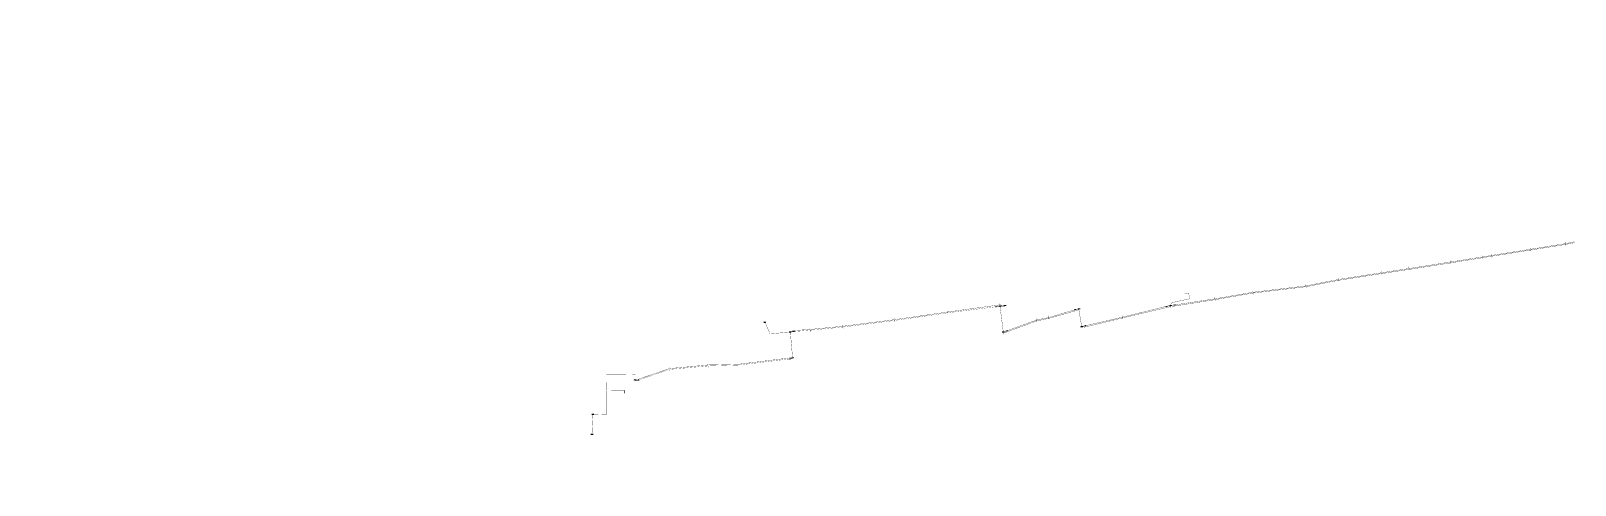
# Paper-space layout 'Общий лист' of a CAD drawing. Header units: metres. Extents: x -111 to 3554, y -54 to 1025.
# The model-space entities are those that its viewports show. They can reach past a viewport. Long polylines and large blocks are cut down to what shows.
import ezdxf

# ---------------------------------------------------------------- set-up
doc = ezdxf.new("R2010")
doc.units = ezdxf.units.M
doc.linetypes.add('ACAD_ISO03W100', pattern=[30, 12, -18])
doc.layers.add('_ДУ', color=124, linetype='Continuous')
doc.layers.add('ДУ', color=124, linetype='Continuous')
doc.layers.add('МГТ_ВЭ', color=7, linetype='Continuous', lineweight=5)
doc.layers.get('МГТ_ВЭ').off()
doc.styles.get("Standard").update_dxf_attribs({"font": 'arial.ttf'})
doc.linetypes.add('WK ДУ', pattern='A,50,-2,["WK ДУ",Standard,S=4,R=0,X=4,Y=-2],-25', length=77)

# ---------------------------------------------------------------- blocks, each defined once
blk = doc.blocks.new('A$C089C70E9')
at = {"layer": 'ДУ', "color": 0, "ltscale": 0.1}
blk.add_solid([(-3, 0.5), (0, 0), (-3, -0.5)], dxfattribs=at)
blk = doc.blocks.new('*U217')
at = {"layer": 'ДУ', "color": 0, "rotation": 145.7034710405466}
blk.add_blockref('A$C089C70E9', (594410, 6387462.9), dxfattribs=at)

msp = doc.modelspace()

# ---------------------------------------------------------------- hatches: boundary and pattern name
at = {"layer": '_ДУ', "linetype": 'Continuous', "extrusion": (0, 0, -1)}
for points in [[(-11560.1, -4333.7), (-11561.3, -4334.5), (-11559.6, -4337), (-11558.4, -4336.2)], [(-11482.9, -4392.6), (-11484.1, -4393.5), (-11482.4, -4395.9), (-11481.2, -4395.1)], [(-11508.8, -4410.1), (-11510, -4410.9), (-11508.3, -4413.4), (-11507.1, -4412.5)], [(-11430.8, -4468.1), (-11431.9, -4468.9), (-11430.2, -4471.4), (-11429.1, -4470.5)], [(-11453.8, -4483.9), (-11455, -4484.7), (-11453.3, -4487.2), (-11452.1, -4486.4)], [(-11156.8, -4915.1), (-11157.9, -4916), (-11156.1, -4918.4), (-11154.9, -4917.5)], [(-11084.5, -4996.2), (-11085.6, -4997.1), (-11083.7, -4999.4), (-11082.6, -4998.5)], [(-11101.9, -5008.7), (-11103, -5009.6), (-11101.1, -5011.9), (-11100, -5011)], [(-11020.9, -5056.9), (-11022, -5057.8), (-11020, -5060.1), (-11018.9, -5059.1)], [(-11017.2, -5061.6), (-11018.3, -5062.6), (-11016.5, -5064.9), (-11015.4, -5064)], [(-11042, -5080.2), (-11043.1, -5081.1), (-11041.3, -5083.4), (-11040.2, -5082.5)], [(-10837.9, -5276.4), (-10839, -5277.3), (-10837.1, -5279.6), (-10836, -5278.7)], [(-10867.1, -5262.6), (-10868.2, -5263.5), (-10866.3, -5265.8), (-10865.2, -5264.9)], [(-10891.2, -5281.8), (-10892.2, -5282.7), (-10890.3, -5285), (-10889.2, -5284.1)], [(-10781.1, -5435), (-10782, -5436.1), (-10779.7, -5438), (-10778.8, -5436.9)], [(-10775.8, -5499.4), (-10776.8, -5500.4), (-10774.7, -5502.5), (-10773.7, -5501.4)], [(-10792.2, -5516.5), (-10793.2, -5517.5), (-10791.1, -5519.6), (-10790.1, -5518.6)]]:
    msp.add_hatch(color=256, dxfattribs=at).paths.add_polyline_path(points)

# ---------------------------------------------------------------- linework, layer by layer
at = {"layer": '_ДУ', "linetype": 'ACAD_ISO03W100', "ltscale": 0.1}
for points, const_width in [([(11156.5, -4916.6), (11156.5, -4916.6), (11187, -4873.2), (11212.7, -4835.1), (11250.6, -4784.7), (11271.8, -4751.6), (11301.4, -4709.2), (11320.4, -4682.1), (11348.9, -4641.2), (11370.5, -4610), (11377, -4600.6), (11403.7, -4562.2), (11427.7, -4527.4), (11453.6, -4485.6), (11483.3, -4447.9), (11508.9, -4412.1), (11534.5, -4373.9), (11560.8, -4336.1), (11580.9, -4300.6)], 0.3), ([(11104, -5005.7), (11126.8, -4967.5), (11153.4, -4921.3), (11153.4, -4921.3)], 0.3), ([(11043.9, -5076.9), (11058.6, -5043.7), (11066.5, -5031), (11081.2, -5002.5), (11081.2, -5002.5)], 0.3), ([(11016.6, -5063.4), (11020.1, -5060)], 0.2), ([(10782.3, -5435.9), (10799.8, -5398.2), (10828.3, -5362.6), (10853.3, -5334.9), (10891.1, -5284.5)], 0.2)]:
    msp.add_lwpolyline(points, dxfattribs=dict(at, const_width=const_width))
at = {"layer": '_ДУ', "linetype": 'WK ДУ', "ltscale": 0.28}
for points in [[(11508.7, -4411.5, 0.3, 0.3, 0), (11511.6, -4410.4, 0.3, 0.3, 0), (11535.4, -4374.5, 0.3, 0.3, 0), (11560.7, -4337.7, 0.3, 0.3, 0), (11560.7, -4337.7, 0.3, 0.3, 0), (11560.2, -4335.7, 0, 0, 0)], [(11454, -4485.1, 0.3, 0.3, 0), (11457.5, -4483.5, 0.3, 0.3, 0), (11484.5, -4448.6, 0.3, 0.3, 0), (11508.3, -4415, 0.3, 0.3, 0), (11508.4, -4411.9, 0, 0, 0)], [(11452.4, -4484.8, 0.3, 0.3, 0), (11430.6, -4469.8, 0, 0, 0)], [(11157.2, -4916.1, 0.3, 0.3, 0), (11158.8, -4915.6, 0.3, 0.3, 0), (11187.9, -4873.7, 0.3, 0.3, 0), (11213.5, -4835.7, 0.3, 0.3, 0), (11251.5, -4785.2, 0.3, 0.3, 0), (11272.7, -4752.1, 0.3, 0.3, 0), (11302.2, -4709.8, 0.3, 0.3, 0), (11321.3, -4682.7, 0.3, 0.3, 0), (11349.8, -4641.8, 0.3, 0.3, 0), (11371.3, -4610.6, 0.3, 0.3, 0), (11377.8, -4601.2, 0.3, 0.3, 0), (11404.5, -4562.7, 0.3, 0.3, 0), (11428.5, -4528, 0.3, 0.3, 0), (11453.6, -4489.1, 0.3, 0.3, 0), (11453.5, -4486.1, 0, 0, 0)], [(11156.3, -4917.9, 0.3, 0.3, 0), (11156.3, -4919.2, 0.3, 0.3, 0), (11127.6, -4968, 0.3, 0.3, 0), (11104.2, -5008.3, 0.3, 0.3, 0), (11101.9, -5009.6, 0, 0, 0)], [(11083.5, -4998.7, 0.3, 0.3, 0), (11083.8, -5000.5, 0.3, 0.3, 0), (11067.4, -5031.5, 0.3, 0.3, 0), (11059.5, -5044.2, 0.3, 0.3, 0), (11044.1, -5079.7, 0.3, 0.3, 0), (11042.2, -5081.5, 0, 0, 0)], [(11084.1, -4998.3, 0.3, 0.3, 0), (11101.9, -5010.5, 0.3, 0.3, 0)], [(11019.5, -5059.4, 0.3, 0.3, 0), (11015.5, -5062.4, 0.3, 0.3, 0), (11015.5, -5062.4, 0.3, 0.3, 0), (10978.5, -5113.4, 0.3, 0.3, 0), (10941.8, -5164.7, 0.3, 0.3, 0), (10905, -5214.4, 0.3, 0.3, 0), (10880.5, -5245.4, 0.3, 0.3, 0), (10867.8, -5260.6, 0.3, 0.3, 0), (10867.3, -5263.2, 0, 0, 0)], [(10783.4, -5456.3, 0.3, 0.3, 0), (10780.7, -5453.7, 0.3, 0.3, 0), (10765.5, -5469.9, 0.3, 0.3, 0), (10751.5, -5456.5, 0.3, 0.3, 0), (10775.9, -5431.7, 0.3, 0.3, 0), (10778.6, -5434.3, 0, 0, 0)]]:
    msp.add_lwpolyline(points, format="xyseb", dxfattribs=at)
at = {"layer": '_ДУ', "color": 0, "lineweight": 25, "const_width": 0.3}
for points in [[(11562.3, -4337.1), (11559.1, -4334.9)], [(11536, -4374.9), (11532.9, -4372.6)], [(11511, -4413.5), (11507.8, -4411.3)], [(11485.5, -4449.3), (11482.3, -4447.1)], [(11456, -4487.3), (11452.8, -4485.1)], [(11429.4, -4528.6), (11426.3, -4526.4)], [(11405.4, -4563.3), (11402.2, -4561.1)], [(11372.3, -4611.3), (11369.2, -4609)], [(11378.9, -4602), (11375.7, -4599.7)], [(11350.7, -4642.3), (11347.5, -4640.1)], [(11322, -4683.1), (11318.8, -4680.9)], [(11303.2, -4710.5), (11300, -4708.2)], [(11273.6, -4752.8), (11270.5, -4750.6)], [(11252.5, -4785.8), (11249.3, -4783.7)], [(11214.7, -4836.5), (11211.5, -4834.3)], [(11188.8, -4874.3), (11185.6, -4872.2)], [(11158.9, -4918.4), (11155.7, -4916.2)], [(11128.6, -4968.7), (11125.4, -4966.5)], [(11067.9, -5031.9), (11064.7, -5029.7)], [(11060.6, -5044.9), (11057.3, -5042.8)], [(11017.4, -5063.9), (11014.3, -5061.6)], [(11044, -5083.5), (11040.9, -5081.2)], [(10980.6, -5115), (10977.5, -5112.6)], [(10943.8, -5166), (10940.7, -5163.7)], [(10907, -5215.9), (10903.9, -5213.5)], [(10883, -5246.8), (10879.9, -5244.5)], [(10854.4, -5336.1), (10851.6, -5333.4)], [(10829.6, -5363.5), (10826.5, -5361.2)], [(10800.8, -5399.3), (10798.1, -5396.5)]]:
    msp.add_lwpolyline(points, dxfattribs=at)
at = {"layer": '_ДУ', "linetype": 'WK ДУ', "ltscale": 0.28, "const_width": 0.3}
for points in [[(11507.9, -4411.3), (11483.3, -4394.4)], [(11166.3, -4894.9), (11160.6, -4891), (11157.8, -4895)], [(11154.6, -4913.8), (11166.3, -4894.9)], [(11154.6, -4913.8), (11156.4, -4916.4)], [(11017.3, -5063.7), (11041.3, -5081.4)], [(10890, -5282.8), (10867, -5264.2), (10851.6, -5282.9), (10838.2, -5278), (10838.2, -5278)], [(10781, -5436.1), (10799, -5397.5), (10827.4, -5361.8), (10852.4, -5334.3), (10888.6, -5285.8)], [(10888.6, -5285.8), (10890.2, -5284.4)], [(10782.9, -5456.8), (10780.9, -5454.9), (10766.1, -5470.4), (10786.6, -5489.9), (10775.4, -5501), (10792, -5518.5)]]:
    msp.add_lwpolyline(points, dxfattribs=at)
at = {"layer": '_ДУ', "linetype": 'ACAD_ISO03W100', "ltscale": 0.1}
msp.add_lwpolyline([(11014.1, -5067.1, 0.2, 0.2, 0), (10979.3, -5114, 0.2, 0.2, 0), (10942.6, -5165.3, 0.2, 0.2, 0), (10905.8, -5215, 0.2, 0.2, 0), (10881.3, -5246, 0.2, 0.2, 0), (10868.5, -5261.8, 0.2, 0.2, 0), (10868, -5262.4, 0, 0, 0)], format="xyseb", dxfattribs=at)

# ---------------------------------------------------------------- block references
at = {"layer": '_ДУ', "lineweight": 20}
for p, xscale, yscale, zscale, rotation in [((-9576553.4, 810039.4, 135), 1.499999999999999, 1.499999999999999, 1.499999999999999, 270.4612704516321), ((9591846.8, -905186.7, 135), 1.5, 1.5, 1.5, 89.94521772863722), ((-9570342.7, 880644.3, 135), 1.5, 1.5, 1.5, 270.0387722813465), ((9498243.7, -1615413.5, 135), 1.5, 1.5, 1.5, 85.67923676866779), ((-9608158.8, 246185.6, 135), 1.5, 1.5, 1.5, 273.8212537470134), ((9531507.6, -1403911, 135), 1.5, 1.5, 1.5, 86.95690399942865), ((-9611130, -90309.1, 135), 1.499999999999999, 1.499999999999999, 1.499999999999999, 275.8245374863303), ((9628462.5, -322241.8, 135), 1.499999999999999, 1.499999999999999, 1.499999999999999, 93.42732895943954), ((-9555495.4, 1032297.6, 135), 1.499999999999999, 1.499999999999999, 1.499999999999999, 269.1277793250066), ((9602524.7, 768044.2, 135), 1.499999999999999, 1.499999999999999, 1.499999999999999, 99.92495304770927), ((9519994.2, -1478615, 135), 1.499999999999999, 1.499999999999999, 1.499999999999999, 86.50914863428088), ((-9511417.1, 1380319.2, 135), 1.499999999999999, 1.499999999999999, 1.499999999999999, 267.0374950102329), ((9602400.1, 766005, 135), 1.5, 1.5, 1.5, 99.91489707690296)]:
    msp.add_blockref('*U217', p, dxfattribs=dict(at, xscale=xscale, yscale=yscale, zscale=zscale, rotation=rotation))

psp = doc.layouts.new('Общий лист')

# ---------------------------------------------------------------- viewports
at = {"layer": 'МГТ_ВЭ', "linetype": 'Continuous', "view_twist_angle": 313.79762}
psp.add_viewport(center=(1721.6, 485.8), size=(3664.5, 1079.297), view_center_point=(3736.5, -11399), view_height=539.648, dxfattribs=at)

doc.saveas('drawing.dxf')
